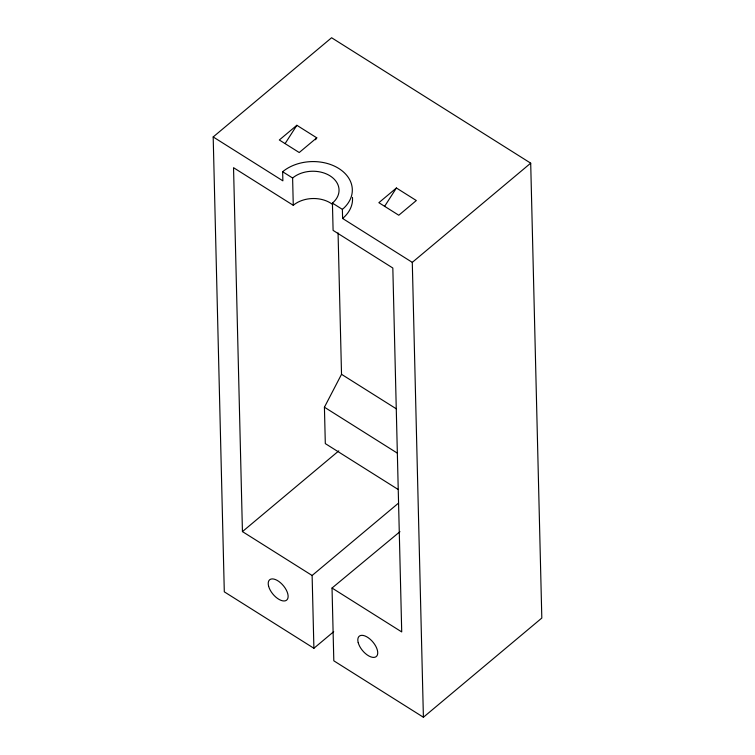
<?xml version="1.0" encoding="UTF-8"?>
<svg xmlns="http://www.w3.org/2000/svg" width="755" height="755" viewBox="0 0 755 755"><rect width="100%" height="100%" fill="white"/><g stroke="black" fill="none" stroke-linecap="round" stroke-linejoin="round"><path stroke-width="1.13" d="M397.989 489.372L325.311 443.6L324.423 407.209L341.524 374.31L338.061 232.87M285.163 143.497L296.857 125.292L316.77 137.835L315.543 139.751M384.71 206.2L396.413 187.995L416.326 200.537L398.782 215.232L378.868 202.689L396.413 187.995M333.71 631.671L313.901 648.271L224.301 591.835L213.184 136.948L331.596 37.75L530.699 163.165L541.816 618.052L423.404 717.25L333.814 660.814L332.03 588.032L399.952 531.68M296.857 125.292L279.322 139.986L299.225 152.529L316.77 137.835M423.404 717.25L412.287 262.363L530.699 163.165M313.901 648.271L312.117 575.489L242.44 531.596L338.797 450.867M312.117 575.489L398.574 503.066M213.184 136.948L282.87 180.841L282.653 171.744L292.61 178.01A26.538 19.319 -1.4 0 1 330.058 175.858A26.538 19.319 -1.4 0 1 332.426 203.095L333.097 230.388L392.827 268.016L401.717 631.926L332.03 588.032M332.426 203.095L342.383 209.371L342.6 218.469L412.287 262.363M332.71 204.539A26.538 19.319 -1.4 0 0 293.27 205.303L233.54 167.685L242.44 531.596M341.524 374.31L396.271 408.804M324.423 407.209L397.092 452.981M292.61 178.01L293.27 205.303M282.653 171.744A39.807 28.973 -1.4 0 1 338.825 168.507A39.807 28.973 -1.4 0 1 342.383 209.371M352.462 197.366A39.807 28.973 -1.4 0 1 342.6 218.469M358.21 642.665A13.269 6.72 50 0 0 374.961 657.237A13.269 6.72 50 0 0 370.129 639.202A13.269 6.72 50 0 0 358.21 642.665M268.61 586.229A13.269 6.72 50 0 0 285.362 600.801A13.269 6.72 50 0 0 280.53 582.775A13.269 6.72 50 0 0 268.61 586.229"/></g></svg>
